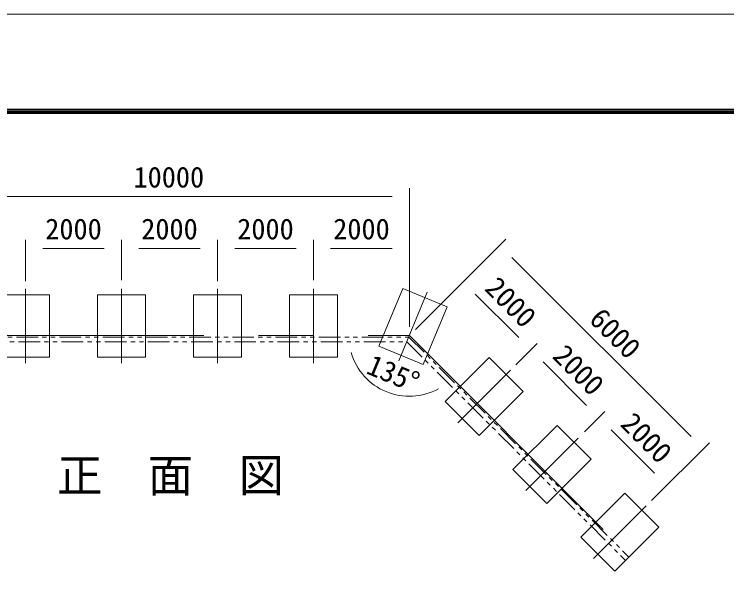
# Model space of a CAD drawing. Units: millimetres, scale not verified, with parts at other scales. Extents: x -12600 to 12600, y -8910 to 8910.
# Drawn here: x -7413 to -2464, y 4973 to 8910 of the extents above; entities that cross this region are included whole.
import ezdxf
from ezdxf.enums import TextEntityAlignment as Align

# ---------------------------------------------------------------- set-up
doc = ezdxf.new("R2010")
doc.units = ezdxf.units.MM
doc.header["$LTSCALE"] = 60
doc.linetypes.add('USER1', pattern=[50.8, 31.75, -6.35, 6.35, -6.35])
doc.linetypes.add('USER2', pattern=[5, 2.5, -0.5, 0.5, -0.5, 0.5, -0.5])
doc.layers.add('0-0_D-TTL-TXT', color=7, linetype='Continuous')
for name, color, linetype, lineweight in [('0-1_D-BMK', 2, 'USER1', 13), ('0-3_D-STR4', 7, 'Continuous', 9), ('0-5_D-BGD', 7, 'Continuous', 9), ('0-7_D-STR-DIM', 7, 'Continuous', 9), ('0-B_D-TTL', 7, 'Continuous', 9)]:
    doc.layers.add(name, color=color, linetype=linetype, lineweight=lineweight)
doc.styles.add('ＭＳ ゴシック', font='')
doc.styles.get('ＭＳ ゴシック').set_extended_font_data('MS Gothic')

msp = doc.modelspace()

# ---------------------------------------------------------------- linework, layer by layer
at = {"layer": '0-1_D-BMK'}
for p, q in [((-7335.19, 7002.68), (-7335.19, 6486.01)), ((-6668.52, 7002.68), (-6668.52, 6486.01)), ((-6001.85, 7002.68), (-6001.85, 6486.01)), ((-5335.19, 7002.68), (-5335.19, 6486.01)), ((-4543.83, 6977.88), (-4741.55, 6500.54)), ((-3966.72, 6435.84), (-4332.05, 6070.5)), ((-3495.31, 5964.44), (-3860.65, 5599.1)), ((-3023.91, 5493.03), (-3389.25, 5127.69))]:
    msp.add_line(p, q, dxfattribs=at)
msp.add_lwpolyline([(-8001.85, 6676.85), (-4668.52, 6676.85), (-3112.88, 5121.21)], dxfattribs=at)
at = {"layer": '0-3_D-STR4'}
for points in [[(-4879.58, 6602.82), (-4571.62, 6475.25), (-4405.79, 6875.6), (-4713.75, 7003.16)], [(-7501.85, 6527.68), (-7168.52, 6527.68), (-7168.52, 6961.01), (-7501.85, 6961.01)], [(-6835.19, 6527.68), (-6501.85, 6527.68), (-6501.85, 6961.01), (-6835.19, 6961.01)], [(-6168.52, 6527.68), (-5835.19, 6527.68), (-5835.19, 6961.01), (-6168.52, 6961.01)], [(-5501.85, 6527.68), (-5168.52, 6527.68), (-5168.52, 6961.01), (-5501.85, 6961.01)], [(-4420.44, 6217.82), (-4184.74, 5982.11), (-3878.33, 6288.53), (-4114.03, 6524.23)], [(-3949.04, 5746.41), (-3713.34, 5510.71), (-3406.92, 5817.12), (-3642.63, 6052.83)], [(-3477.63, 5275.01), (-3241.93, 5039.31), (-2935.52, 5345.72), (-3171.22, 5581.42)]]:
    msp.add_lwpolyline(points, close=True, dxfattribs=at)
at = {"layer": '0-5_D-BGD', "linetype": 'USER2'}
for points in [[(-7997.71, 6666.85), (-4672.66, 6666.85), (-3143.53, 5137.71)], [(-7983.9, 6633.51), (-4686.47, 6633.51), (-3167.1, 5114.14)]]:
    msp.add_lwpolyline(points, dxfattribs=at)
at = {"layer": '0-7_D-STR-DIM'}
for p, q in [((-4668.52, 6736.85), (-4668.52, 7702.21)), ((-7881.85, 7642.21), (-4788.52, 7642.21)), ((-7335.19, 7056.01), (-7335.19, 7342.21)), ((-7335.19, 7056.01), (-7335.19, 7342.21)), ((-6668.52, 7062.68), (-6668.52, 7342.21)), ((-6668.52, 7062.68), (-6668.52, 7342.21)), ((-6001.85, 7056.01), (-6001.85, 7342.21)), ((-6001.85, 7056.01), (-6001.85, 7342.21)), ((-5335.19, 7062.68), (-5335.19, 7342.21)), ((-5335.19, 7062.68), (-5335.19, 7342.21)), ((-4668.52, 6736.85), (-4668.52, 7342.21)), ((-4626.09, 6719.27), (-3998.71, 7346.66)), ((-7215.19, 7282.21), (-6788.52, 7282.21)), ((-6548.52, 7282.21), (-6121.85, 7282.21)), ((-5881.85, 7282.21), (-5455.19, 7282.21)), ((-5215.19, 7282.21), (-4788.52, 7282.21)), ((-3956.28, 7219.38), (-2711.78, 5974.87)), ((-4626.09, 6719.27), (-4253.27, 7092.1)), ((-4210.84, 6964.82), (-3909.14, 6663.12)), ((-3929, 6473.55), (-3781.86, 6620.69)), ((-3929, 6473.55), (-3781.86, 6620.69)), ((-3739.44, 6493.41), (-3437.74, 6191.72)), ((-3452.89, 6006.86), (-3310.46, 6149.29)), ((-3452.89, 6006.86), (-3310.46, 6149.29)), ((-3268.03, 6022.01), (-2966.33, 5720.31)), ((-2986.19, 5530.74), (-2584.5, 5932.44)), ((-2986.19, 5530.74), (-2839.06, 5677.88))]:
    msp.add_line(p, q, dxfattribs=at)
msp.add_arc((-4668.52, 6676.85), 421.74, 196.3581, 298.6419, dxfattribs=at)
at = {"layer": '0-B_D-TTL', "color": 2, "lineweight": 18}
msp.add_lwpolyline([(-12600, 8910), (12600, 8910), (12600, -8910), (-12600, -8910)], close=True, dxfattribs=at)
at = {"layer": '0-B_D-TTL'}
for points in [[(-11790, 8250), (11790, 8250), (11790, -8250), (-11790, -8250)], [(-11782.5, 8242.5), (11782.5, 8242.5), (11782.5, -8242.5), (-11782.5, -8242.5)], [(-11775, 8235), (11775, 8235), (11775, -8235), (-11775, -8235)], [(-11767.5, 8227.5), (11767.5, 8227.5), (11767.5, -8227.5), (-11767.5, -8227.5)], [(-11760, 8220), (11760, 8220), (11760, -8220), (-11760, -8220)]]:
    msp.add_lwpolyline(points, close=True, dxfattribs=at)

# ---------------------------------------------------------------- texts
at = {"layer": '0-0_D-TTL-TXT', "style": 'ＭＳ ゴシック'}
msp.add_text('正\u3000面\u3000図', height=230.9, dxfattribs=at).set_placement((-7114.88, 5520.38), align=Align.BOTTOM_LEFT)
at = {"layer": '0-7_D-STR-DIM', "style": 'ＭＳ ゴシック'}
for s, p in [('10000', (-6584.64, 7662.45)), ('2000', (-7197.6, 7302.45)), ('2000', (-6530.94, 7302.45)), ('2000', (-5864.27, 7302.45)), ('2000', (-5197.6, 7302.45))]:
    msp.add_text(s, height=144.3, dxfattribs=at).set_placement(p, align=Align.BOTTOM_LEFT)
for s, rotation, p in [('2000', 315, (-4184.09, 6966.7)), ('6000', 315, (-3458.66, 6750.38)), ('2000', 315, (-3712.69, 6495.3)), ('135°', 337.5, (-4993.18, 6376.75)), ('2000', 315, (-3241.29, 6023.89))]:
    msp.add_text(s, height=144.3, rotation=rotation, dxfattribs=at).set_placement(p, align=Align.BOTTOM_LEFT)

doc.saveas('drawing.dxf')
